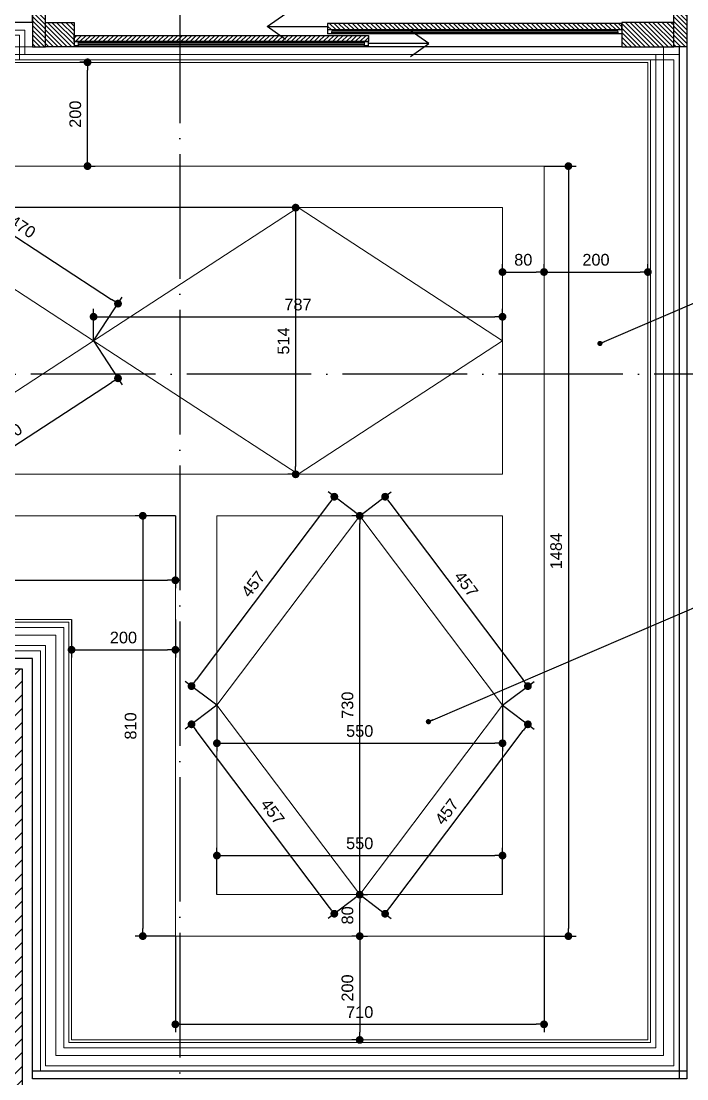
# Model space of a CAD drawing. Header units: inches. Extents: x 230831 to 416194, y 441295 to 526666.
# Drawn here: x 246895 to 248177, y 460809 to 462847 of the extents above; entities that cross this region are included whole.
import ezdxf

# ---------------------------------------------------------------- set-up
doc = ezdxf.new("R2010")
doc.units = ezdxf.units.IN
doc.header["$MEASUREMENT"] = 0
doc.linetypes.add('ACAD_ISO04W100', pattern=[30, 24, -3, 0, -3])
for name, color, linetype, lineweight in [('CQ Marble', 6, 'Continuous', 0), ('CQ Wood', 30, 'Continuous', 0), ('Glass', 4, 'Continuous', 0), ('Marble', 6, 'Continuous', 0)]:
    doc.layers.add(name, color=color, linetype=linetype, lineweight=lineweight)
for name, color, linetype in [('CQ Plaster', 1, 'Continuous'), ('CQ SPOT DETAIL DIMENSION', 9, 'Continuous'), ('CQ Wall plan', 3, 'Continuous'), ('CQ_callout', 34, 'Continuous'), ('Layer1', 1, 'Continuous'), ('Layer4', 4, 'Continuous'), ('WOOD', 23, 'Continuous'), ('xref grd floor$2$CQ Wall hatch_CHB', 8, 'Continuous')]:
    doc.layers.add(name, color=color, linetype=linetype)
doc.styles.get("Standard").update_dxf_attribs({"font": 'arial.ttf'})
doc.dimstyles.new('chester 15', dxfattribs={"dimscale": 0.15, "dimtxt": 150, "dimasz": 100, "dimexe": 100, "dimexo": 0, "dimgap": 80, "dimtad": 1, "dimdec": 0, "dimzin": 0, "dimdsep": 46, "dimtxsty": 'Standard', "dimblk": 'DOT', "dimcen": 100, "dimclrd": 1, "dimclre": 1, "dimclrt": 3, "dimadec": 0, "dimazin": 0, "dimtfac": 1, "dimtdec": 0, "dimtofl": 0, "dimtmove": 0, "dimatfit": 3, "dimfxl": 1, "dimtolj": 1, "dimtzin": 0, "dimlwd": -1, "dimarcsym": 0})
doc.dimstyles.get("Standard").update_dxf_attribs({"dimtxt": 0.18, "dimasz": 0.18, "dimexe": 0.18, "dimexo": 0.0625, "dimgap": 0.09, "dimtad": 0, "dimtih": 1, "dimtoh": 1, "dimdec": 4, "dimzin": 0, "dimdsep": 46, "dimtxsty": 'Standard', "dimcen": 0.09, "dimadec": 0, "dimazin": 0, "dimtfac": 1, "dimtdec": 4, "dimtofl": 0, "dimtmove": 0, "dimatfit": 3, "dimfxl": 1, "dimtolj": 1, "dimtzin": 0, "dimarcsym": 0})

# ---------------------------------------------------------------- blocks, each defined once
blk = doc.blocks.new('gf-19 wall plan')
at = {"layer": 'xref grd floor$2$CQ Wall hatch_CHB'}
h = blk.add_hatch(dxfattribs=at)
h.set_pattern_fill('ANSI31,_O', color=8, scale=150)
h.set_pattern_definition([(45, (0, 0), (-13.25825215, 13.25825215), [])])
h.paths.add_polyline_path([(237464.9, 463488.5), (235114.9, 463488.5), (235114.9, 463665.8), (235014.9, 463665.8), (235014.9, 462706.5), (235114.9, 462706.5), (235114.9, 462725.6), (235114.9, 462864.5), (236064.9, 462864.5), (236064.9, 463288.5), (237364.9, 463288.5), (237364.9, 460788.5), (236064.9, 460788.5), (236064.9, 461598.5), (235114.9, 461598.5), (235114.9, 461756.5), (235014.9, 461756.5), (235014.9, 460788.5), (234834.5, 460788.5), (234834.5, 460588.5), (237264.9, 460588.5), (237264.9, 460488.5), (237464.9, 460488.5)])
h.paths.add_polyline_path([(235964.9, 462964.5), (235114.9, 462964.5), (235114.9, 463388.5), (235964.9, 463388.5)], flags=16)
h.paths.add_polyline_path([(235964.9, 461498.5), (235964.9, 460788.5), (235114.9, 460788.5), (235114.9, 461498.5)], flags=16)
at = {"layer": 'CQ Plaster', "elevation": 0}
blk.add_lwpolyline([(235134.9, 462706.5), (235134.9, 462844.5), (236084.9, 462844.5), (236084.9, 463268.5), (237344.9, 463268.5), (237344.9, 460808.5), (236084.9, 460808.5), (236084.9, 461618.5), (235134.9, 461618.5), (235134.9, 461756.5)], dxfattribs=at)
at = {"layer": 'CQ Wall plan', "extrusion": (2.77242e-08, -3.39709e-09, 1), "elevation": 0}
blk.add_lwpolyline([(235114.9, 461598.5), (236064.9, 461598.5), (236064.9, 460788.5), (237364.9, 460788.5), (237364.9, 463288.5)], dxfattribs=at)
blk = doc.blocks.new('SECTION LINE CLOAK ROOM')
at = {"layer": 'Layer1', "linetype": 'ACAD_ISO04W100', "ltscale": 10}
blk.add_line((239533.3, 465523.3, 0), (239533.3, 461287.9, 0), dxfattribs=at)
blk.add_lwpolyline([(241287.1, 463599.2), (237331.7, 463599.2), (237331.7, 463599.2)], dxfattribs=at)
blk = doc.blocks.new('cabinet door')
at = {"layer": 'Marble'}
h = blk.add_hatch(dxfattribs=at)
h.set_pattern_fill('ANSI32', color=8, scale=10, angle=315)
h.set_pattern_definition([(0, (-6001.873, 4144.3456), (1e-15, 3.75), []), (0, (-6000.623, 4143.0956), (1e-15, 3.75), [])])
h.paths.add_polyline_path([(32, -20), (31, -19), (31, -14), (582, -14), (582, -19), (581, -20)])
at = {"layer": 'WOOD'}
h = blk.add_hatch(dxfattribs=at)
h.set_pattern_fill('ANSI31', color=8, scale=50, angle=-90, style=0)
h.set_pattern_definition([(315, (-6001.873, 4144.3456), (4.4194174, 4.4194174), [])])
h.paths.add_polyline_path([(23, 0), (23, -12), (590, -12), (590, 0)])
at = {"layer": 'Glass', "color": 4}
blk.add_lwpolyline([(32, -20), (31, -19), (31, -14), (582, -14), (582, -19), (581, -20), (32, -20)], dxfattribs=at)
at = {"layer": 'Marble', "color": 8}
blk.add_line((581, -20, 0), (582, -19, 0), dxfattribs=at)
at = {"layer": 'Marble', "color": 2}
for points in [[(48, -12.5), (48, -12), (23, -12), (23, -19.8, 0.414214), (23.2, -20), (30.8, -20, 0.414214), (31, -19.8), (31, -16), (30.5, -16), (30.5, -19.5), (23.5, -19.5), (23.5, -12.5)], [(565, -12.5), (565, -12), (590, -12), (590, -19.8, -0.414214), (589.8, -20), (582.3, -20, -0.414214), (582, -19.8), (582, -16), (582.5, -16), (582.5, -19.5), (589.5, -19.5), (589.5, -12.5)]]:
    blk.add_lwpolyline(points, format="xyb", close=True, dxfattribs=at)
at = {"layer": 'WOOD'}
blk.add_lwpolyline([(23, 0), (23, -12), (590, -12), (590, 0)], close=True, dxfattribs=at)
blk = doc.blocks.new('gf-19 cabinet 2')
at = {"layer": 'WOOD'}
h = blk.add_hatch(dxfattribs=at)
h.set_pattern_fill('ANSI31', color=8, scale=50, angle=-90, style=0)
h.set_pattern_definition([(315, (15, 0), (4.41941738, 4.41941738), [])])
h.paths.add_polyline_path([(231317.4, 462797.4), (231317.4, 463268.5), (231292.4, 463268.5), (231292.4, 462797.4)])
h = blk.add_hatch(dxfattribs=at)
h.set_pattern_fill('ANSI31', color=8, scale=50, angle=-90, style=0)
h.paths.add_polyline_path([(232527.4, 463243.5), (232527.4, 463268.5), (231317.4, 463268.5), (231317.4, 463243.5)])
h = blk.add_hatch(dxfattribs=at)
h.set_pattern_fill('ANSI31', color=8, scale=50, angle=-90, style=0)
h.set_pattern_definition([(315, (-15, 0), (4.41941738, 4.41941738), [])])
h.paths.add_polyline_path([(232527.4, 462797.4), (232527.4, 463268.5), (232552.4, 463268.5), (232552.4, 462797.4)])
h = blk.add_hatch(dxfattribs=at)
h.set_pattern_fill('ANSI31', color=8, scale=50, angle=-90, style=0)
h.set_pattern_definition([(315, (2420.599, -2203.06), (4.41941738, 4.41941738), [])])
h.paths.add_polyline_path([(231372.4, 462844.4), (231372.4, 462797.4), (231317.4, 462797.4), (231317.4, 462844.4)])
h = blk.add_hatch(dxfattribs=at)
h.set_pattern_fill('ANSI31', color=8, scale=50, angle=-90, style=0)
h.set_pattern_definition([(315, (2305.1695, -2203.06), (4.41941738, 4.41941738), [])])
h.paths.add_polyline_path([(232427.4, 462844.4), (232427.4, 462797.4), (232527.4, 462797.4), (232527.4, 462844.4)])
at = {"layer": 'Layer4'}
for points in [[(231779.2, 462811.3), (231744, 462836.4), (231780, 462861.5)], [(231744, 462836.4), (231860.4, 462836.4)]]:
    blk.add_lwpolyline(points, dxfattribs=at)
at = {"layer": 'Layer4', "elevation": 0}
for points in [[(232020.5, 462778.4), (232055.7, 462803.5), (232019.7, 462828.6)], [(232055.7, 462803.5), (231939.4, 462803.5)]]:
    blk.add_lwpolyline(points, dxfattribs=at)
at = {"layer": 'WOOD', "color": 8}
blk.add_line((232427.4, 462797.4), (231371.3, 462797.4, 0), dxfattribs=at)
at = {"layer": 'WOOD', "elevation": 0}
for points in [[(231317.4, 462797.4), (231317.4, 463268.5), (231292.4, 463268.5), (231292.4, 462797.4)], [(232527.4, 463243.5), (232527.4, 463268.5), (231317.4, 463268.5), (231317.4, 463243.5)], [(232527.4, 462797.4), (232527.4, 463268.5), (232552.4, 463268.5), (232552.4, 462797.4)], [(231372.4, 462844.4), (231372.4, 462797.4), (231317.4, 462797.4), (231317.4, 462844.4)]]:
    blk.add_lwpolyline(points, close=True, dxfattribs=at)
at = {"layer": 'WOOD', "color": 8, "elevation": 0}
blk.add_lwpolyline([(231319.4, 463241.5), (232525.4, 463241.5), (232525.4, 462869.5), (231319.4, 462869.5)], close=True, dxfattribs=at)
at = {"layer": 'WOOD'}
blk.add_lwpolyline([(232427.4, 462844.4), (232427.4, 462797.4), (232527.4, 462797.4), (232527.4, 462844.4)], close=True, dxfattribs=at)
at = {"layer": 'Marble', "color": 8}
blk.add_blockref('cabinet door', (231837.4, 462842.4), dxfattribs=at)
at = {"layer": 'Marble', "color": 8, "xscale": -1, "rotation": 359.9999999999999}
blk.add_blockref('cabinet door', (231962.4, 462819.4, 0), dxfattribs=at)
blk = doc.blocks.new('_Dot')
at = {"color": 0, "linetype": 'ByBlock', "lineweight": -2}
blk.add_line((-0.5, 0), (-1, 0), dxfattribs=at)
at = {"color": 0, "linetype": 'ByBlock', "const_width": 0.5}
blk.add_lwpolyline([(-0.25, 0, 1), (0.25, 0, 1)], format="xyb", close=True, dxfattribs=at)
blk = doc.blocks.new('*D457')
at = {"layer": 'CQ SPOT DETAIL DIMENSION', "color": 1, "lineweight": -2, "transparency": 16777216}
for p, q in [((247424, 462487.4), (246435, 462487.4)), ((246450, 461893.5), (246435, 461893.5))]:
    blk.add_line(p, q, dxfattribs=at)
at = {"layer": 'CQ SPOT DETAIL DIMENSION', "color": 1, "transparency": 16777216}
blk.add_line((246450, 461908.5), (246450, 462472.4), dxfattribs=at)
at = {"layer": 'Defpoints', "color": 0, "transparency": 16777216}
for p in [(246450, 462487.4), (247424, 462487.4, 0), (246450, 461893.5, 0)]:
    blk.add_point(p, dxfattribs=at)
at = {"layer": 'CQ SPOT DETAIL DIMENSION', "color": 1, "transparency": 16777216, "xscale": 15, "yscale": 15, "zscale": 15}
for p, rotation in [((246450, 462487.4), 90), ((246450, 461893.5), 270)]:
    blk.add_blockref('_Dot', p, dxfattribs=dict(at, rotation=rotation))
at = {"layer": 'CQ SPOT DETAIL DIMENSION', "color": 3, "transparency": 16777216, "insert": (246426.5, 462190.4), "char_height": 22.5, "attachment_point": 5, "rotation": 90}
blk.add_mtext('\\A1;594', dxfattribs=at)
blk = doc.blocks.new('*D458')
at = {"layer": 'CQ SPOT DETAIL DIMENSION', "color": 1, "lineweight": -2, "transparency": 16777216}
for p, q in [((247424, 462487.4), (247409, 462487.4)), ((247424, 461973.5), (247409, 461973.5))]:
    blk.add_line(p, q, dxfattribs=at)
at = {"layer": 'CQ SPOT DETAIL DIMENSION', "color": 1, "transparency": 16777216}
blk.add_line((247424, 462472.4), (247424, 461988.5), dxfattribs=at)
at = {"layer": 'Defpoints', "color": 0, "transparency": 16777216}
for p in [(247424, 462487.4, 0), (247424, 461973.5, 0), (247424, 461973.5)]:
    blk.add_point(p, dxfattribs=at)
at = {"layer": 'CQ SPOT DETAIL DIMENSION', "color": 1, "transparency": 16777216, "xscale": 15, "yscale": 15, "zscale": 15}
for p, rotation in [((247424, 462487.4), 90), ((247424, 461973.5), 270)]:
    blk.add_blockref('_Dot', p, dxfattribs=dict(at, rotation=rotation))
at = {"layer": 'CQ SPOT DETAIL DIMENSION', "color": 3, "transparency": 16777216, "insert": (247400.5, 462230.4), "char_height": 22.5, "attachment_point": 5, "rotation": 90}
blk.add_mtext('\\A1;514', dxfattribs=at)
blk = doc.blocks.new('*D459')
at = {"layer": 'CQ SPOT DETAIL DIMENSION', "color": 1, "lineweight": -2, "transparency": 16777216}
for p, q in [((246641.1, 462487.4), (246696.3, 462571.9)), ((247034.9, 462230.4), (247090.1, 462315))]:
    blk.add_line(p, q, dxfattribs=at)
at = {"layer": 'CQ SPOT DETAIL DIMENSION', "color": 1, "transparency": 16777216}
blk.add_line((246700.7, 462551.2), (247069.3, 462310.6), dxfattribs=at)
at = {"layer": 'Defpoints', "color": 0, "transparency": 16777216}
for p in [(246641.1, 462487.4, 0), (247081.9, 462302.4), (247034.9, 462230.4, 0)]:
    blk.add_point(p, dxfattribs=at)
at = {"layer": 'CQ SPOT DETAIL DIMENSION', "color": 1, "transparency": 16777216, "xscale": 15, "yscale": 15, "zscale": 15}
for p, rotation in [((246688.1, 462559.4), 146.8743191533327), ((247081.9, 462302.4), 326.8743191533327)]:
    blk.add_blockref('_Dot', p, dxfattribs=dict(at, rotation=rotation))
at = {"layer": 'CQ SPOT DETAIL DIMENSION', "color": 3, "transparency": 16777216, "insert": (246897.8, 462450.6), "char_height": 22.5, "attachment_point": 5, "rotation": 326.8743}
blk.add_mtext('\\A1;470', dxfattribs=at)
blk = doc.blocks.new('*D462')
at = {"layer": 'CQ SPOT DETAIL DIMENSION', "color": 1, "lineweight": -2, "transparency": 16777216}
for p, q in [((247034.9, 462230.4), (247090.1, 462145.9)), ((246641.1, 461973.5), (246696.3, 461889))]:
    blk.add_line(p, q, dxfattribs=at)
at = {"layer": 'CQ SPOT DETAIL DIMENSION', "color": 1, "transparency": 16777216}
blk.add_line((246700.7, 461909.7), (247069.3, 462150.3), dxfattribs=at)
at = {"layer": 'Defpoints', "color": 0, "transparency": 16777216}
for p in [(247034.9, 462230.4, 0), (247081.9, 462158.5), (246641.1, 461973.5, 0)]:
    blk.add_point(p, dxfattribs=at)
at = {"layer": 'CQ SPOT DETAIL DIMENSION', "color": 1, "transparency": 16777216, "xscale": 15, "yscale": 15, "zscale": 15}
for p, rotation in [((247081.9, 462158.5), 33.12568084666727), ((246688.1, 461901.5), 213.1256808466673)]:
    blk.add_blockref('_Dot', p, dxfattribs=dict(at, rotation=rotation))
at = {"layer": 'CQ SPOT DETAIL DIMENSION', "color": 3, "transparency": 16777216, "insert": (246872.2, 462049.7), "char_height": 22.5, "attachment_point": 5, "rotation": 33.1257}
blk.add_mtext('\\A1;470', dxfattribs=at)
blk = doc.blocks.new('*D463')
at = {"layer": 'CQ SPOT DETAIL DIMENSION', "color": 1, "lineweight": -2, "transparency": 16777216}
for p, q in [((247822.4, 462363.3), (247822.4, 462378.3)), ((247902.4, 462363.3), (247902.4, 462378.3))]:
    blk.add_line(p, q, dxfattribs=at)
at = {"layer": 'CQ SPOT DETAIL DIMENSION', "color": 1, "transparency": 16777216}
blk.add_line((247837.4, 462363.3), (247887.4, 462363.3), dxfattribs=at)
at = {"layer": 'Defpoints', "color": 0, "transparency": 16777216}
for p in [(247822.4, 462363.3, 0), (247902.4, 462363.3, 0), (247902.4, 462363.3)]:
    blk.add_point(p, dxfattribs=at)
at = {"layer": 'CQ SPOT DETAIL DIMENSION', "color": 1, "transparency": 16777216, "xscale": 15, "yscale": 15, "zscale": 15, "rotation": 180}
blk.add_blockref('_Dot', (247822.4, 462363.3), dxfattribs=at)
at = {"layer": 'CQ SPOT DETAIL DIMENSION', "color": 1, "transparency": 16777216, "xscale": 15, "yscale": 15, "zscale": 15}
blk.add_blockref('_Dot', (247902.4, 462363.3), dxfattribs=at)
at = {"layer": 'CQ SPOT DETAIL DIMENSION', "color": 3, "transparency": 16777216, "insert": (247862.4, 462386.8), "char_height": 22.5, "attachment_point": 5}
blk.add_mtext('\\A1;80', dxfattribs=at)
blk = doc.blocks.new('*D464')
at = {"layer": 'CQ SPOT DETAIL DIMENSION', "color": 1, "lineweight": -2, "transparency": 16777216}
for p, q in [((247902.4, 462363.3), (247902.4, 462378.3)), ((248102.4, 462363.3), (248102.4, 462378.3))]:
    blk.add_line(p, q, dxfattribs=at)
at = {"layer": 'CQ SPOT DETAIL DIMENSION', "color": 1, "transparency": 16777216}
blk.add_line((247917.4, 462363.3), (248087.4, 462363.3), dxfattribs=at)
at = {"layer": 'Defpoints', "color": 0, "transparency": 16777216}
for p in [(247902.4, 462363.3), (248102.4, 462363.3, 0), (248102.4, 462363.3)]:
    blk.add_point(p, dxfattribs=at)
at = {"layer": 'CQ SPOT DETAIL DIMENSION', "color": 1, "transparency": 16777216, "xscale": 15, "yscale": 15, "zscale": 15, "rotation": 180}
blk.add_blockref('_Dot', (247902.4, 462363.3), dxfattribs=at)
at = {"layer": 'CQ SPOT DETAIL DIMENSION', "color": 1, "transparency": 16777216, "xscale": 15, "yscale": 15, "zscale": 15}
blk.add_blockref('_Dot', (248102.4, 462363.3), dxfattribs=at)
at = {"layer": 'CQ SPOT DETAIL DIMENSION', "color": 3, "transparency": 16777216, "insert": (248002.4, 462386.8), "char_height": 22.5, "attachment_point": 5}
blk.add_mtext('\\A1;200', dxfattribs=at)
blk = doc.blocks.new('*D465')
at = {"layer": 'CQ SPOT DETAIL DIMENSION', "color": 1, "lineweight": -2, "transparency": 16777216}
for p, q in [((247547.4, 461083.5), (247532.4, 461083.5)), ((247547.4, 460883.5), (247532.4, 460883.5))]:
    blk.add_line(p, q, dxfattribs=at)
at = {"layer": 'CQ SPOT DETAIL DIMENSION', "color": 1, "transparency": 16777216}
blk.add_line((247547.4, 461068.5), (247547.4, 460898.5), dxfattribs=at)
at = {"layer": 'Defpoints', "color": 0, "transparency": 16777216}
for p in [(247547.4, 461083.5, 0), (247547.4, 460883.5, 0), (247547.4, 460883.5)]:
    blk.add_point(p, dxfattribs=at)
at = {"layer": 'CQ SPOT DETAIL DIMENSION', "color": 1, "transparency": 16777216, "xscale": 15, "yscale": 15, "zscale": 15}
for p, rotation in [((247547.4, 461083.5), 90), ((247547.4, 460883.5), 270)]:
    blk.add_blockref('_Dot', p, dxfattribs=dict(at, rotation=rotation))
at = {"layer": 'CQ SPOT DETAIL DIMENSION', "color": 3, "transparency": 16777216, "insert": (247523.9, 460983.5), "char_height": 22.5, "attachment_point": 5, "rotation": 90}
blk.add_mtext('\\A1;200', dxfattribs=at)
blk = doc.blocks.new('*D466')
at = {"layer": 'CQ SPOT DETAIL DIMENSION', "color": 1, "lineweight": -2, "transparency": 16777216}
for p, q in [((247547.4, 461163.5), (247562.4, 461163.5)), ((247547.4, 461083.5), (247562.4, 461083.5))]:
    blk.add_line(p, q, dxfattribs=at)
at = {"layer": 'CQ SPOT DETAIL DIMENSION', "color": 1, "transparency": 16777216}
blk.add_line((247547.4, 461098.5), (247547.4, 461148.5), dxfattribs=at)
at = {"layer": 'Defpoints', "color": 0, "transparency": 16777216}
for p in [(247547.4, 461163.5, 0), (247547.4, 461163.5), (247547.4, 461083.5, 0)]:
    blk.add_point(p, dxfattribs=at)
at = {"layer": 'CQ SPOT DETAIL DIMENSION', "color": 1, "transparency": 16777216, "xscale": 15, "yscale": 15, "zscale": 15}
for p, rotation in [((247547.4, 461163.5), 90), ((247547.4, 461083.5), 270)]:
    blk.add_blockref('_Dot', p, dxfattribs=dict(at, rotation=rotation))
at = {"layer": 'CQ SPOT DETAIL DIMENSION', "color": 3, "transparency": 16777216, "insert": (247523.9, 461123.5), "char_height": 22.5, "attachment_point": 5, "rotation": 90}
blk.add_mtext('\\A1;80', dxfattribs=at)
blk = doc.blocks.new('*D467')
at = {"layer": 'CQ SPOT DETAIL DIMENSION', "color": 1, "lineweight": -2, "transparency": 16777216}
for p, q in [((247547.4, 461893.5), (247532.4, 461893.5)), ((247547.4, 461163.5), (247562.4, 461163.5))]:
    blk.add_line(p, q, dxfattribs=at)
at = {"layer": 'CQ SPOT DETAIL DIMENSION', "color": 1, "transparency": 16777216}
blk.add_line((247547.4, 461178.5), (247547.4, 461878.5), dxfattribs=at)
at = {"layer": 'Defpoints', "color": 0, "transparency": 16777216}
for p in [(247547.4, 461893.5, 0), (247547.4, 461893.5), (247547.4, 461163.5, 0)]:
    blk.add_point(p, dxfattribs=at)
at = {"layer": 'CQ SPOT DETAIL DIMENSION', "color": 1, "transparency": 16777216, "xscale": 15, "yscale": 15, "zscale": 15}
for p, rotation in [((247547.4, 461893.5), 90), ((247547.4, 461163.5), 270)]:
    blk.add_blockref('_Dot', p, dxfattribs=dict(at, rotation=rotation))
at = {"layer": 'CQ SPOT DETAIL DIMENSION', "color": 3, "transparency": 16777216, "insert": (247523.9, 461528.5), "char_height": 22.5, "attachment_point": 5, "rotation": 90}
blk.add_mtext('\\A1;730', dxfattribs=at)
blk = doc.blocks.new('*D468')
at = {"layer": 'CQ SPOT DETAIL DIMENSION', "color": 1, "lineweight": -2, "transparency": 16777216}
for p, q in [((247272.4, 461163.5), (247272.4, 461253.8)), ((247822.4, 461163.5), (247822.4, 461253.8))]:
    blk.add_line(p, q, dxfattribs=at)
at = {"layer": 'CQ SPOT DETAIL DIMENSION', "color": 1, "transparency": 16777216}
blk.add_line((247287.4, 461238.8), (247807.4, 461238.8), dxfattribs=at)
at = {"layer": 'Defpoints', "color": 0, "transparency": 16777216}
for p in [(247822.4, 461238.8), (247272.4, 461163.5, 0), (247822.4, 461163.5, 0)]:
    blk.add_point(p, dxfattribs=at)
at = {"layer": 'CQ SPOT DETAIL DIMENSION', "color": 1, "transparency": 16777216, "xscale": 15, "yscale": 15, "zscale": 15, "rotation": 180}
blk.add_blockref('_Dot', (247272.4, 461238.8), dxfattribs=at)
at = {"layer": 'CQ SPOT DETAIL DIMENSION', "color": 1, "transparency": 16777216, "xscale": 15, "yscale": 15, "zscale": 15}
blk.add_blockref('_Dot', (247822.4, 461238.8), dxfattribs=at)
at = {"layer": 'CQ SPOT DETAIL DIMENSION', "color": 3, "transparency": 16777216, "insert": (247547.4, 461262.3), "char_height": 22.5, "attachment_point": 5}
blk.add_mtext('\\A1;550', dxfattribs=at)
blk = doc.blocks.new('*D469')
at = {"layer": 'CQ SPOT DETAIL DIMENSION', "color": 1, "lineweight": -2, "transparency": 16777216}
for p, q in [((247192.4, 461083.5), (247192.4, 460898.6)), ((247902.4, 461083.5), (247902.4, 460898.6))]:
    blk.add_line(p, q, dxfattribs=at)
at = {"layer": 'CQ SPOT DETAIL DIMENSION', "color": 1, "transparency": 16777216}
blk.add_line((247207.4, 460913.6), (247887.4, 460913.6), dxfattribs=at)
at = {"layer": 'Defpoints', "color": 0, "transparency": 16777216}
for p in [(247192.4, 461083.5, 0), (247902.4, 461083.5, 0), (247902.4, 460913.6)]:
    blk.add_point(p, dxfattribs=at)
at = {"layer": 'CQ SPOT DETAIL DIMENSION', "color": 1, "transparency": 16777216, "xscale": 15, "yscale": 15, "zscale": 15, "rotation": 180}
blk.add_blockref('_Dot', (247192.4, 460913.6), dxfattribs=at)
at = {"layer": 'CQ SPOT DETAIL DIMENSION', "color": 1, "transparency": 16777216, "xscale": 15, "yscale": 15, "zscale": 15}
blk.add_blockref('_Dot', (247902.4, 460913.6), dxfattribs=at)
at = {"layer": 'CQ SPOT DETAIL DIMENSION', "color": 3, "transparency": 16777216, "insert": (247547.4, 460937), "char_height": 22.5, "attachment_point": 5}
blk.add_mtext('\\A1;710', dxfattribs=at)
blk = doc.blocks.new('*D470')
at = {"layer": 'CQ SPOT DETAIL DIMENSION', "color": 1, "lineweight": -2, "transparency": 16777216}
for p, q in [((247902.4, 462567.4), (247964.3, 462567.4)), ((247902.4, 461083.5), (247964.3, 461083.5))]:
    blk.add_line(p, q, dxfattribs=at)
at = {"layer": 'CQ SPOT DETAIL DIMENSION', "color": 1, "transparency": 16777216}
blk.add_line((247949.3, 462552.4), (247949.3, 461098.5), dxfattribs=at)
at = {"layer": 'Defpoints', "color": 0, "transparency": 16777216}
for p in [(247902.4, 462567.4, 0), (247902.4, 461083.5, 0), (247949.3, 461083.5)]:
    blk.add_point(p, dxfattribs=at)
at = {"layer": 'CQ SPOT DETAIL DIMENSION', "color": 1, "transparency": 16777216, "xscale": 15, "yscale": 15, "zscale": 15}
for p, rotation in [((247949.3, 462567.4), 90), ((247949.3, 461083.5), 270)]:
    blk.add_blockref('_Dot', p, dxfattribs=dict(at, rotation=rotation))
at = {"layer": 'CQ SPOT DETAIL DIMENSION', "color": 3, "transparency": 16777216, "insert": (247925.8, 461825.4), "char_height": 22.5, "attachment_point": 5, "rotation": 90}
blk.add_mtext('\\A1;1484', dxfattribs=at)
blk = doc.blocks.new('*D471')
at = {"layer": 'CQ SPOT DETAIL DIMENSION', "color": 1, "lineweight": -2, "transparency": 16777216}
for p, q in [((247192.4, 461893.5), (247114.7, 461893.5)), ((247192.4, 461083.5), (247114.7, 461083.5))]:
    blk.add_line(p, q, dxfattribs=at)
at = {"layer": 'CQ SPOT DETAIL DIMENSION', "color": 1, "transparency": 16777216}
blk.add_line((247129.7, 461878.5), (247129.7, 461098.5), dxfattribs=at)
at = {"layer": 'Defpoints', "color": 0, "transparency": 16777216}
for p in [(247192.4, 461893.5, 0), (247129.7, 461083.5), (247192.4, 461083.5)]:
    blk.add_point(p, dxfattribs=at)
at = {"layer": 'CQ SPOT DETAIL DIMENSION', "color": 1, "transparency": 16777216, "xscale": 15, "yscale": 15, "zscale": 15}
for p, rotation in [((247129.7, 461893.5), 90), ((247129.7, 461083.5), 270)]:
    blk.add_blockref('_Dot', p, dxfattribs=dict(at, rotation=rotation))
at = {"layer": 'CQ SPOT DETAIL DIMENSION', "color": 3, "transparency": 16777216, "insert": (247106.2, 461488.5), "char_height": 22.5, "attachment_point": 5, "rotation": 90}
blk.add_mtext('\\A1;810', dxfattribs=at)
blk = doc.blocks.new('*D472')
at = {"layer": 'CQ SPOT DETAIL DIMENSION', "color": 1, "lineweight": -2, "transparency": 16777216}
for p, q in [((246167.4, 461893.5), (246167.4, 461754.3)), ((247192.4, 461893.5), (247192.4, 461754.3))]:
    blk.add_line(p, q, dxfattribs=at)
at = {"layer": 'CQ SPOT DETAIL DIMENSION', "color": 1, "transparency": 16777216}
blk.add_line((246182.4, 461769.3), (247177.4, 461769.3), dxfattribs=at)
at = {"layer": 'Defpoints', "color": 0, "transparency": 16777216}
for p in [(246167.4, 461893.5, 0), (247192.4, 461893.5, 0), (247192.4, 461769.3)]:
    blk.add_point(p, dxfattribs=at)
at = {"layer": 'CQ SPOT DETAIL DIMENSION', "color": 1, "transparency": 16777216, "xscale": 15, "yscale": 15, "zscale": 15, "rotation": 180}
blk.add_blockref('_Dot', (246167.4, 461769.3), dxfattribs=at)
at = {"layer": 'CQ SPOT DETAIL DIMENSION', "color": 1, "transparency": 16777216, "xscale": 15, "yscale": 15, "zscale": 15}
blk.add_blockref('_Dot', (247192.4, 461769.3), dxfattribs=at)
at = {"layer": 'CQ SPOT DETAIL DIMENSION', "color": 3, "transparency": 16777216, "insert": (246679.9, 461792.8), "char_height": 22.5, "attachment_point": 5}
blk.add_mtext('\\A1;1025', dxfattribs=at)
blk = doc.blocks.new('*D474')
at = {"layer": 'CQ SPOT DETAIL DIMENSION', "color": 1, "lineweight": -2, "transparency": 16777216}
for p, q in [((247023.2, 462767.4), (247008.2, 462767.4)), ((247023.2, 462567.4), (247038.2, 462567.4))]:
    blk.add_line(p, q, dxfattribs=at)
at = {"layer": 'CQ SPOT DETAIL DIMENSION', "color": 1, "transparency": 16777216}
blk.add_line((247023.2, 462582.4), (247023.2, 462752.4), dxfattribs=at)
at = {"layer": 'Defpoints', "color": 0, "transparency": 16777216}
for p in [(247023.2, 462767.4, 0), (247023.2, 462767.4), (247023.2, 462567.4, 0)]:
    blk.add_point(p, dxfattribs=at)
at = {"layer": 'CQ SPOT DETAIL DIMENSION', "color": 1, "transparency": 16777216, "xscale": 15, "yscale": 15, "zscale": 15}
for p, rotation in [((247023.2, 462767.4), 90), ((247023.2, 462567.4), 270)]:
    blk.add_blockref('_Dot', p, dxfattribs=dict(at, rotation=rotation))
at = {"layer": 'CQ SPOT DETAIL DIMENSION', "color": 3, "transparency": 16777216, "insert": (246999.7, 462667.4), "char_height": 22.5, "attachment_point": 5, "rotation": 90}
blk.add_mtext('\\A1;200', dxfattribs=at)
blk = doc.blocks.new('*D475')
at = {"layer": 'CQ SPOT DETAIL DIMENSION', "color": 1, "lineweight": -2, "transparency": 16777216}
for p, q in [((246992.4, 461693.5), (246992.4, 461620.3)), ((247192.4, 461693.5), (247192.4, 461620.3))]:
    blk.add_line(p, q, dxfattribs=at)
at = {"layer": 'CQ SPOT DETAIL DIMENSION', "color": 1, "transparency": 16777216}
blk.add_line((247007.4, 461635.3), (247177.4, 461635.3), dxfattribs=at)
at = {"layer": 'Defpoints', "color": 0, "transparency": 16777216}
for p in [(246992.4, 461693.5, 0), (247192.4, 461693.5, 0), (247192.4, 461635.3)]:
    blk.add_point(p, dxfattribs=at)
at = {"layer": 'CQ SPOT DETAIL DIMENSION', "color": 1, "transparency": 16777216, "xscale": 15, "yscale": 15, "zscale": 15, "rotation": 180}
blk.add_blockref('_Dot', (246992.4, 461635.3), dxfattribs=at)
at = {"layer": 'CQ SPOT DETAIL DIMENSION', "color": 1, "transparency": 16777216, "xscale": 15, "yscale": 15, "zscale": 15}
blk.add_blockref('_Dot', (247192.4, 461635.3), dxfattribs=at)
at = {"layer": 'CQ SPOT DETAIL DIMENSION', "color": 3, "transparency": 16777216, "insert": (247092.4, 461658.8), "char_height": 22.5, "attachment_point": 5}
blk.add_mtext('\\A1;200', dxfattribs=at)
blk = doc.blocks.new('*D476')
at = {"layer": 'CQ SPOT DETAIL DIMENSION', "color": 1, "lineweight": -2, "transparency": 16777216}
for p, q in [((247547.4, 461893.5), (247608.3, 461939.4)), ((247822.4, 461528.5), (247883.3, 461574.4))]:
    blk.add_line(p, q, dxfattribs=at)
at = {"layer": 'CQ SPOT DETAIL DIMENSION', "color": 1, "transparency": 16777216}
blk.add_line((247605.3, 461918.4), (247862.3, 461577.3), dxfattribs=at)
at = {"layer": 'Defpoints', "color": 0, "transparency": 16777216}
for p in [(247547.4, 461893.5), (247871.3, 461565.3), (247822.4, 461528.5, 0)]:
    blk.add_point(p, dxfattribs=at)
at = {"layer": 'CQ SPOT DETAIL DIMENSION', "color": 1, "transparency": 16777216, "xscale": 15, "yscale": 15, "zscale": 15}
for p, rotation in [((247596.3, 461930.3), 126.9951604253654), ((247871.3, 461565.3), 306.9951604253654)]:
    blk.add_blockref('_Dot', p, dxfattribs=dict(at, rotation=rotation))
at = {"layer": 'CQ SPOT DETAIL DIMENSION', "color": 3, "transparency": 16777216, "insert": (247752.5, 461761.9), "char_height": 22.5, "attachment_point": 5, "rotation": 306.9952}
blk.add_mtext('\\A1;457', dxfattribs=at)
blk = doc.blocks.new('*D477')
at = {"layer": 'CQ SPOT DETAIL DIMENSION', "color": 1, "lineweight": -2, "transparency": 16777216}
for p, q in [((247822.4, 461528.5), (247883.3, 461482.6)), ((247547.4, 461163.5), (247608.3, 461117.6))]:
    blk.add_line(p, q, dxfattribs=at)
at = {"layer": 'CQ SPOT DETAIL DIMENSION', "color": 1, "transparency": 16777216}
blk.add_line((247605.3, 461138.6), (247862.3, 461479.7), dxfattribs=at)
at = {"layer": 'Defpoints', "color": 0, "transparency": 16777216}
for p in [(247822.4, 461528.5, 0), (247871.3, 461491.7), (247547.4, 461163.5)]:
    blk.add_point(p, dxfattribs=at)
at = {"layer": 'CQ SPOT DETAIL DIMENSION', "color": 1, "transparency": 16777216, "xscale": 15, "yscale": 15, "zscale": 15}
for p, rotation in [((247871.3, 461491.7), 53.00483957463459), ((247596.3, 461126.7), 233.0048395746346)]:
    blk.add_blockref('_Dot', p, dxfattribs=dict(at, rotation=rotation))
at = {"layer": 'CQ SPOT DETAIL DIMENSION', "color": 3, "transparency": 16777216, "insert": (247715.1, 461323.3), "char_height": 22.5, "attachment_point": 5, "rotation": 53.0048}
blk.add_mtext('\\A1;457', dxfattribs=at)
blk = doc.blocks.new('*D479')
at = {"layer": 'CQ SPOT DETAIL DIMENSION', "color": 1, "lineweight": -2, "transparency": 16777216}
for p, q in [((247547.4, 461893.5), (247486.5, 461939.4)), ((247272.4, 461528.5), (247211.5, 461574.4))]:
    blk.add_line(p, q, dxfattribs=at)
at = {"layer": 'CQ SPOT DETAIL DIMENSION', "color": 1, "transparency": 16777216}
blk.add_line((247489.5, 461918.4), (247232.5, 461577.3), dxfattribs=at)
at = {"layer": 'Defpoints', "color": 0, "transparency": 16777216}
for p in [(247547.4, 461893.5), (247223.5, 461565.3), (247272.4, 461528.5, 0)]:
    blk.add_point(p, dxfattribs=at)
at = {"layer": 'CQ SPOT DETAIL DIMENSION', "color": 1, "transparency": 16777216, "xscale": 15, "yscale": 15, "zscale": 15}
for p, rotation in [((247498.5, 461930.3), 53.00483957463462), ((247223.5, 461565.3), 233.0048395746346)]:
    blk.add_blockref('_Dot', p, dxfattribs=dict(at, rotation=rotation))
at = {"layer": 'CQ SPOT DETAIL DIMENSION', "color": 3, "transparency": 16777216, "insert": (247342.3, 461761.9), "char_height": 22.5, "attachment_point": 5, "rotation": 53.0048}
blk.add_mtext('\\A1;457', dxfattribs=at)
blk = doc.blocks.new('*D478')
at = {"layer": 'CQ SPOT DETAIL DIMENSION', "color": 1, "lineweight": -2, "transparency": 16777216}
for p, q in [((247272.4, 461528.5), (247211.5, 461482.6)), ((247547.4, 461163.5), (247486.5, 461117.6))]:
    blk.add_line(p, q, dxfattribs=at)
at = {"layer": 'CQ SPOT DETAIL DIMENSION', "color": 1, "transparency": 16777216}
blk.add_line((247489.5, 461138.6), (247232.5, 461479.7), dxfattribs=at)
at = {"layer": 'Defpoints', "color": 0, "transparency": 16777216}
for p in [(247272.4, 461528.5, 0), (247223.5, 461491.7), (247547.4, 461163.5)]:
    blk.add_point(p, dxfattribs=at)
at = {"layer": 'CQ SPOT DETAIL DIMENSION', "color": 1, "transparency": 16777216, "xscale": 15, "yscale": 15, "zscale": 15}
for p, rotation in [((247223.5, 461491.7), 126.9951604253654), ((247498.5, 461126.7), 306.9951604253654)]:
    blk.add_blockref('_Dot', p, dxfattribs=dict(at, rotation=rotation))
at = {"layer": 'CQ SPOT DETAIL DIMENSION', "color": 3, "transparency": 16777216, "insert": (247379.7, 461323.3), "char_height": 22.5, "attachment_point": 5, "rotation": 306.9952}
blk.add_mtext('\\A1;457', dxfattribs=at)
blk = doc.blocks.new('*D481')
at = {"layer": 'CQ SPOT DETAIL DIMENSION', "color": 1, "lineweight": -2, "transparency": 16777216}
for p, q in [((247034.9, 462230.4), (247034.9, 462292.1)), ((247822.4, 462230.4), (247822.4, 462292.1))]:
    blk.add_line(p, q, dxfattribs=at)
at = {"layer": 'CQ SPOT DETAIL DIMENSION', "color": 1, "transparency": 16777216}
blk.add_line((247049.9, 462277.1), (247807.4, 462277.1), dxfattribs=at)
at = {"layer": 'Defpoints', "color": 0, "transparency": 16777216}
for p in [(247822.4, 462277.1), (247034.9, 462230.4), (247822.4, 462230.4, 0)]:
    blk.add_point(p, dxfattribs=at)
at = {"layer": 'CQ SPOT DETAIL DIMENSION', "color": 1, "transparency": 16777216, "xscale": 15, "yscale": 15, "zscale": 15, "rotation": 180}
blk.add_blockref('_Dot', (247034.9, 462277.1), dxfattribs=at)
at = {"layer": 'CQ SPOT DETAIL DIMENSION', "color": 1, "transparency": 16777216, "xscale": 15, "yscale": 15, "zscale": 15}
blk.add_blockref('_Dot', (247822.4, 462277.1), dxfattribs=at)
at = {"layer": 'CQ SPOT DETAIL DIMENSION', "color": 3, "transparency": 16777216, "insert": (247428.6, 462300.5), "char_height": 22.5, "attachment_point": 5}
blk.add_mtext('\\A1;787', dxfattribs=at)
blk = doc.blocks.new('*D482')
at = {"layer": 'CQ SPOT DETAIL DIMENSION', "color": 1, "lineweight": -2, "transparency": 16777216}
for p, q in [((247272.4, 461528.5), (247272.4, 461440.2)), ((247822.4, 461528.5), (247822.4, 461440.2))]:
    blk.add_line(p, q, dxfattribs=at)
at = {"layer": 'CQ SPOT DETAIL DIMENSION', "color": 1, "transparency": 16777216}
blk.add_line((247287.4, 461455.2), (247807.4, 461455.2), dxfattribs=at)
at = {"layer": 'Defpoints', "color": 0, "transparency": 16777216}
for p in [(247272.4, 461528.5), (247822.4, 461528.5), (247822.4, 461455.2)]:
    blk.add_point(p, dxfattribs=at)
at = {"layer": 'CQ SPOT DETAIL DIMENSION', "color": 1, "transparency": 16777216, "xscale": 15, "yscale": 15, "zscale": 15, "rotation": 180}
blk.add_blockref('_Dot', (247272.4, 461455.2), dxfattribs=at)
at = {"layer": 'CQ SPOT DETAIL DIMENSION', "color": 1, "transparency": 16777216, "xscale": 15, "yscale": 15, "zscale": 15}
blk.add_blockref('_Dot', (247822.4, 461455.2), dxfattribs=at)
at = {"layer": 'CQ SPOT DETAIL DIMENSION', "color": 3, "transparency": 16777216, "insert": (247547.4, 461478.7), "char_height": 22.5, "attachment_point": 5}
blk.add_mtext('\\A1;550', dxfattribs=at)

msp = doc.modelspace()

# ---------------------------------------------------------------- linework, layer by layer
at = {"layer": 'CQ Marble', "color": 251, "lineweight": 0, "ltscale": 1000, "elevation": 0}
for points in [[(245982.393, 461654.225), (245982.393, 461633.501), (246932.373, 461633.501), (246932.393, 460823.501), (248162.394, 460823.501), (248162.394, 462782.368), (246902.394, 462782.368), (246902.394, 462829.501), (245982.393, 462829.501), (245982.393, 462808.776)], [(245992.393, 461654.226), (245992.393, 461643.501), (246942.372, 461643.501), (246942.392, 460833.501), (248152.394, 460833.501), (248152.394, 462772.368), (246892.394, 462772.368), (246892.394, 462819.501), (245992.393, 462819.501), (245992.393, 462808.776)]]:
    msp.add_lwpolyline(points, dxfattribs=at)
at = {"layer": 'CQ Marble', "elevation": 0}
for points in [[(246037.394, 462797.368), (248132.394, 462797.368), (248132.394, 460853.502), (246962.391, 460853.473), (246962.391, 461663.501), (246037.394, 461663.501)], [(246037.394, 462767.368), (248102.394, 462767.368), (248102.394, 460883.501), (246992.391, 460883.474), (246992.391, 461693.501), (246037.394, 461693.501)], [(247192.391, 461893.501), (246167.394, 461893.501), (246167.394, 462567.368), (247902.394, 462567.368), (247902.394, 461893.501)], [(247192.391, 461893.501), (247192.391, 461083.479), (247902.394, 461083.496), (247902.394, 461893.501)], [(247272.391, 461893.501), (247272.391, 461163.481), (247822.394, 461163.494), (247822.394, 461893.501), (247272.391, 461893.501)]]:
    msp.add_lwpolyline(points, dxfattribs=at)
at = {"layer": 'CQ Marble', "color": 8, "lineweight": 0, "elevation": 0}
for points in [[(246037.394, 462782.368), (248117.394, 462782.368), (248117.394, 460868.501), (246977.391, 460868.474), (246977.391, 461678.501), (246037.394, 461678.501)], [(246037.394, 462772.368), (248107.394, 462772.368), (248107.394, 460878.501), (246987.391, 460878.474), (246987.391, 461688.501), (246037.394, 461688.501)]]:
    msp.add_lwpolyline(points, dxfattribs=at)
at = {"layer": 'CQ Marble', "elevation": 0}
for points in [[(246247.394, 462487.368), (247822.394, 462487.368), (247822.394, 461973.501), (246247.394, 461973.501)], [(246247.394, 462230.434), (246641.144, 462487.368), (247034.894, 462230.434), (246641.144, 461973.501)], [(247822.394, 462230.434), (247428.644, 462487.368), (247034.894, 462230.434), (247428.644, 461973.501)], [(247547.393, 461893.501), (247272.391, 461528.491), (247547.393, 461163.488), (247822.394, 461528.497)]]:
    msp.add_lwpolyline(points, close=True, dxfattribs=at)
at = {"layer": 'CQ SPOT DETAIL DIMENSION'}
for p, q in [((248162.394, 462797.368, 0), (248162.394, 460808.501, 0)), ((248177.394, 460823.501, 0), (246917.386, 460823.501, 0))]:
    msp.add_line(p, q, dxfattribs=at)

# ---------------------------------------------------------------- block references
msp.add_blockref('SECTION LINE CLOAK ROOM', (7667.641, -1432.45))
at = {"layer": 'CQ Marble', "lineweight": 0, "ltscale": 1000}
msp.add_blockref('gf-19 wall plan', (10832.476, 0), dxfattribs=at)
at = {"layer": 'CQ Wood'}
msp.add_blockref('gf-19 cabinet 2', (15625.031, 0, 0), dxfattribs=at)

# ---------------------------------------------------------------- dimensions: what is measured, and where the dimension line sits
at = {"layer": 'CQ SPOT DETAIL DIMENSION', "color": 2}
for base, p1, p2, picture, middle in [((247023.197, 462767.368), (247023.197, 462567.368, 0), (247023.197, 462767.368, 0), '*D474', (246999.709, 462667.368)), ((247949.276, 461083.496), (247902.394, 462567.368, 0), (247902.43, 461083.496, 0), '*D470', (247925.788, 461825.432)), ((246450.005, 462487.368), (246450.005, 461893.501, 0), (247424.023, 462487.368, 0), '*D457', (246426.517, 462190.434)), ((247424.023, 461973.501), (247424.023, 462487.368, 0), (247424.023, 461973.501, 0), '*D458', (247400.535, 462230.434)), ((247129.695, 461083.479), (247192.391, 461893.501, 0), (247192.391, 461083.479), '*D471', (247106.207, 461488.49)), ((247547.393, 461893.501), (247547.393, 461163.488, 0), (247547.393, 461893.501, 0), '*D467', (247523.897, 461528.494)), ((247547.39, 461163.488), (247547.388, 461083.488, 0), (247547.386, 461163.488, 0), '*D466', (247523.902, 461123.488)), ((247547.393, 460883.488), (247547.393, 461083.488, 0), (247547.393, 460883.488, 0), '*D465', (247523.905, 460983.488))]:
    dim = msp.add_linear_dim(base=base, p1=p1, p2=p2, angle=90, dimstyle='chester 15', dxfattribs=at)
    dim.commit()
    dim.dimension.update_dxf_attribs({"geometry": picture, "text_midpoint": middle})
for p1, p2, distance, picture, middle in [((246641.144, 462487.368, 0), (247034.894, 462230.434, 0), 85.951, '*D459', (246897.825, 462450.554)), ((246641.144, 461973.501, 0), (247034.894, 462230.434, 0), -85.951, '*D462', (246872.154, 462049.656)), ((247547.41, 461893.501), (247272.409, 461528.497, 0), -61.219, '*D479', (247342.292, 461761.943)), ((247547.393, 461893.501), (247822.394, 461528.497, 0), 61.219, '*D476', (247752.511, 461761.943)), ((247547.41, 461163.494), (247272.409, 461528.497, 0), 61.219, '*D478', (247379.738, 461323.264)), ((247547.393, 461163.494), (247822.394, 461528.497, 0), -61.219, '*D477', (247715.065, 461323.264))]:
    dim = msp.add_aligned_dim(p1=p1, p2=p2, distance=distance, dimstyle='chester 15', dxfattribs=at)
    dim.commit()
    dim.dimension.update_dxf_attribs({"geometry": picture, "text_midpoint": middle})
for base, p1, p2, picture, middle in [((247902.394, 462363.306), (247822.394, 462363.306, 0), (247902.394, 462363.306, 0), '*D463', (247862.394, 462386.794)), ((248102.394, 462363.306), (247902.394, 462363.306), (248102.394, 462363.306, 0), '*D464', (248002.394, 462386.794)), ((247822.39396, 462277.06035), (247034.89399, 462230.43447), (247822.39396, 462230.43447, 0.00035), '*D481', (247428.64397, 462300.54825)), ((247192.391, 461769.265), (246167.394, 461893.501, 0), (247192.391, 461893.501, 0), '*D472', (246679.893, 461792.753)), ((247192.391, 461635.299), (246992.391, 461693.501, 0), (247192.391, 461693.501, 0), '*D475', (247092.391, 461658.787)), ((247822.394, 461455.178), (247272.409, 461528.497), (247822.394, 461528.497), '*D482', (247547.402, 461478.666)), ((247822.394, 461238.771), (247272.391, 461163.481, 0), (247822.394, 461163.494, 0), '*D468', (247547.393, 461262.259)), ((247902.394, 460913.554), (247192.391, 461083.479, 0), (247902.394, 461083.479, 0), '*D469', (247547.393, 460937.041))]:
    dim = msp.add_linear_dim(base=base, p1=p1, p2=p2, dimstyle='chester 15', dxfattribs=at)
    dim.commit()
    dim.dimension.update_dxf_attribs({"geometry": picture, "text_midpoint": middle})

# ---------------------------------------------------------------- leaders
at = {"layer": 'CQ_callout', "annotation_type": 0, "has_hookline": 1, "hookline_direction": 0, "text_width": 1105.106}
for points in [[(248010.058, 462225.605, 0), (248504.542, 462438.312, 0), (248659.231, 462438.312, 0)], [(247679.712, 461496.771, 0), (248504.542, 461851.579, 0), (248659.231, 461851.579, 0)]]:
    msp.add_leader(points, dimstyle='Standard', override={"dimasz": 10, "dimldrblk": 'Dot', "dimfxl": 0.1, "dimarcsym": 2}, dxfattribs=at)

doc.saveas('drawing.dxf')
